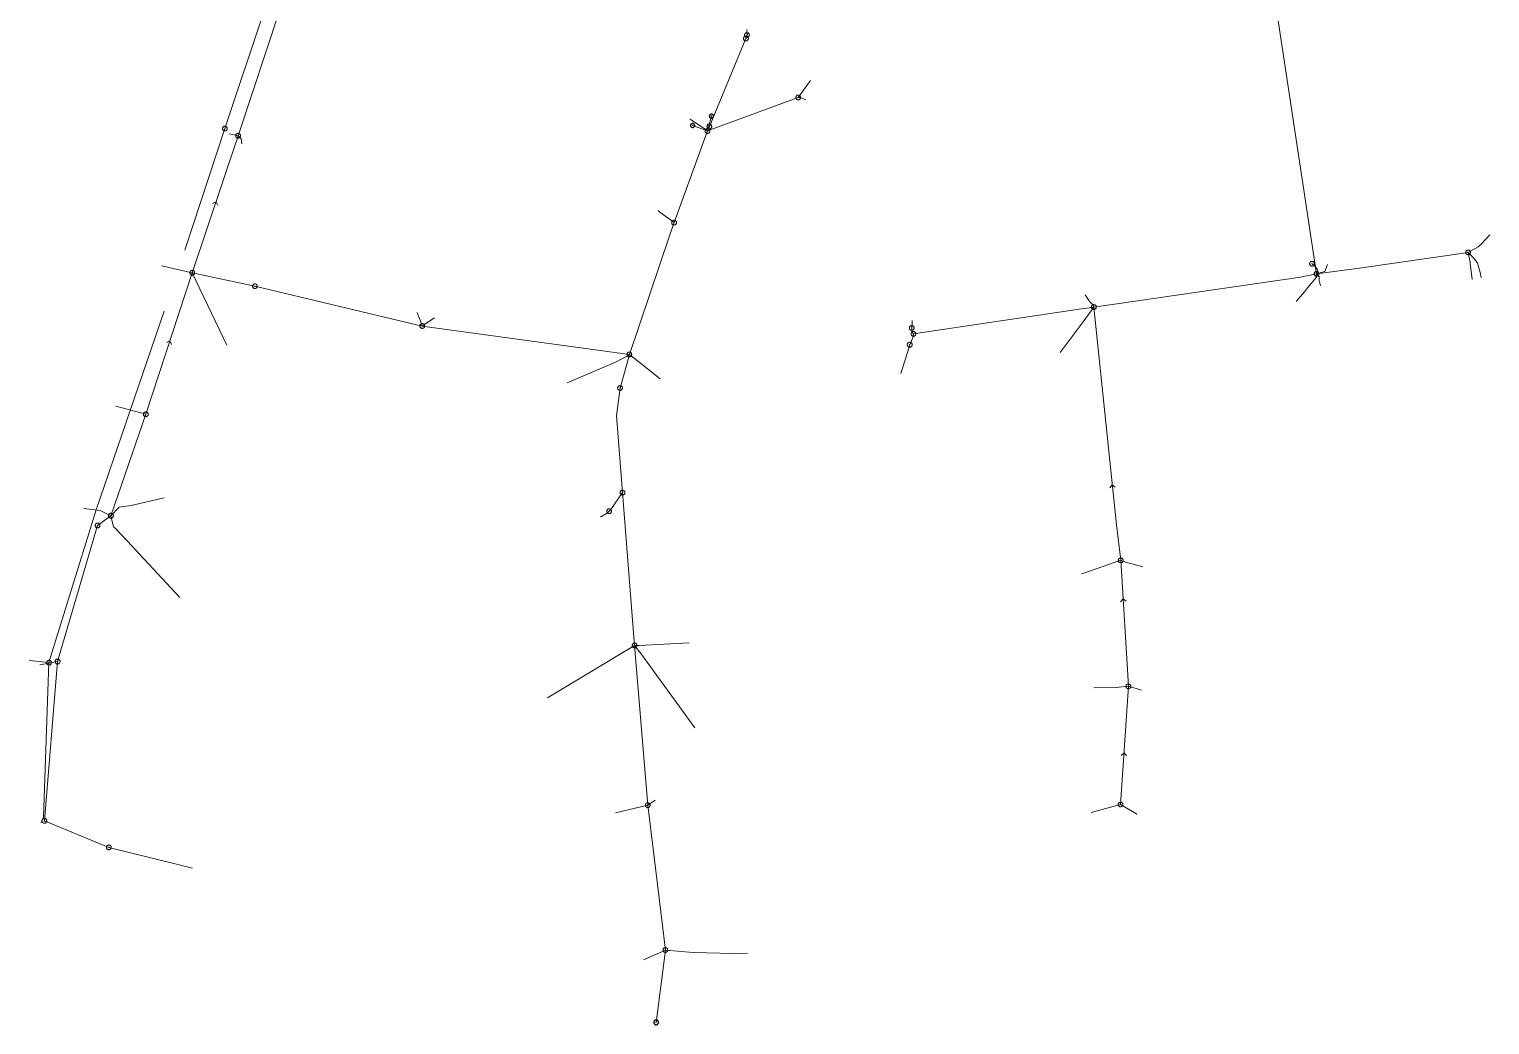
# Model space of a CAD drawing. Header units: metres. Extents: x 25504150 to 25508618, y 6694193 to 6702753.
# Drawn here: x 25507978.9 to 25508261.6, y 6698210.3 to 6698402.9 of the extents above; entities that cross this region are included whole.
import ezdxf

# ---------------------------------------------------------------- set-up
doc = ezdxf.new("R2010")
doc.units = ezdxf.units.M
for name, pattern in [('Sewer_node', [0]), ('Viemariputket', [0]), ('Viemarivarusteet', [0])]:
    doc.linetypes.add(name, pattern=pattern)
for name, color, linetype, lineweight in [('Sewer_node', 7, 'Sewer_node', 0), ('Viemariputket', 7, 'Viemariputket', 0), ('Viemarivarusteet', 7, 'Viemarivarusteet', 0)]:
    doc.layers.add(name, color=color, linetype=linetype, lineweight=lineweight)

msp = doc.modelspace()

# ---------------------------------------------------------------- linework, layer by layer
at = {"layer": 'Sewer_node', "color": 46, "linetype": 'Continuous', "true_color": 0x7f5f00, "flags": 128}
for points, elevation in [([(25508118.06, 6698401.15), (25508118.05, 6698401.22), (25508118.04, 6698401.3), (25508118.01, 6698401.36), (25508117.97, 6698401.43), (25508117.92, 6698401.48), (25508117.87, 6698401.53), (25508117.8, 6698401.57), (25508117.74, 6698401.6), (25508117.66, 6698401.61), (25508117.59, 6698401.62), (25508117.52, 6698401.61), (25508117.44, 6698401.6), (25508117.38, 6698401.57), (25508117.31, 6698401.53), (25508117.26, 6698401.48), (25508117.21, 6698401.43), (25508117.17, 6698401.36), (25508117.14, 6698401.3), (25508117.13, 6698401.22), (25508117.12, 6698401.15), (25508117.13, 6698401.08), (25508117.14, 6698401), (25508117.17, 6698400.94), (25508117.21, 6698400.87), (25508117.26, 6698400.82), (25508117.31, 6698400.77), (25508117.38, 6698400.73), (25508117.44, 6698400.7), (25508117.52, 6698400.69), (25508117.59, 6698400.68), (25508117.66, 6698400.69), (25508117.74, 6698400.7), (25508117.8, 6698400.73), (25508117.87, 6698400.77), (25508117.92, 6698400.82), (25508117.97, 6698400.87), (25508118.01, 6698400.94), (25508118.04, 6698401), (25508118.05, 6698401.08)], 47.95), ([(25508118.25, 6698401.81), (25508118.24, 6698401.88), (25508118.23, 6698401.95), (25508118.2, 6698402.02), (25508118.16, 6698402.08), (25508118.12, 6698402.14), (25508118.06, 6698402.18), (25508118, 6698402.22), (25508117.93, 6698402.25), (25508117.86, 6698402.26), (25508117.79, 6698402.27), (25508117.72, 6698402.26), (25508117.65, 6698402.25), (25508117.58, 6698402.22), (25508117.52, 6698402.18), (25508117.46, 6698402.14), (25508117.42, 6698402.08), (25508117.38, 6698402.02), (25508117.35, 6698401.95), (25508117.34, 6698401.88), (25508117.33, 6698401.81), (25508117.34, 6698401.74), (25508117.35, 6698401.67), (25508117.38, 6698401.6), (25508117.42, 6698401.54), (25508117.46, 6698401.48), (25508117.52, 6698401.44), (25508117.58, 6698401.4), (25508117.65, 6698401.37), (25508117.72, 6698401.36), (25508117.79, 6698401.35), (25508117.86, 6698401.36), (25508117.93, 6698401.37), (25508118, 6698401.4), (25508118.06, 6698401.44), (25508118.12, 6698401.48), (25508118.16, 6698401.54), (25508118.2, 6698401.6), (25508118.23, 6698401.67), (25508118.24, 6698401.74)], 45.99), ([(25508128.16, 6698389.74), (25508128.15, 6698389.81), (25508128.14, 6698389.88), (25508128.11, 6698389.95), (25508128.07, 6698390.01), (25508128.03, 6698390.07), (25508127.97, 6698390.11), (25508127.91, 6698390.15), (25508127.84, 6698390.18), (25508127.77, 6698390.19), (25508127.7, 6698390.2), (25508127.63, 6698390.19), (25508127.56, 6698390.18), (25508127.49, 6698390.15), (25508127.43, 6698390.11), (25508127.37, 6698390.07), (25508127.33, 6698390.01), (25508127.29, 6698389.95), (25508127.26, 6698389.88), (25508127.25, 6698389.81), (25508127.24, 6698389.74), (25508127.25, 6698389.67), (25508127.26, 6698389.6), (25508127.29, 6698389.53), (25508127.33, 6698389.47), (25508127.37, 6698389.41), (25508127.43, 6698389.37), (25508127.49, 6698389.33), (25508127.56, 6698389.3), (25508127.63, 6698389.29), (25508127.7, 6698389.28), (25508127.77, 6698389.29), (25508127.84, 6698389.3), (25508127.91, 6698389.33), (25508127.97, 6698389.37), (25508128.03, 6698389.41), (25508128.07, 6698389.47), (25508128.11, 6698389.53), (25508128.14, 6698389.6), (25508128.15, 6698389.67)], 47.37), ([(25508110.97, 6698384.13), (25508110.96, 6698384.2), (25508110.95, 6698384.27), (25508110.92, 6698384.34), (25508110.88, 6698384.4), (25508110.84, 6698384.46), (25508110.78, 6698384.5), (25508110.72, 6698384.54), (25508110.65, 6698384.57), (25508110.58, 6698384.58), (25508110.51, 6698384.59), (25508110.44, 6698384.58), (25508110.37, 6698384.57), (25508110.3, 6698384.54), (25508110.24, 6698384.5), (25508110.18, 6698384.46), (25508110.14, 6698384.4), (25508110.1, 6698384.34), (25508110.07, 6698384.27), (25508110.06, 6698384.2), (25508110.05, 6698384.13), (25508110.06, 6698384.06), (25508110.07, 6698383.99), (25508110.1, 6698383.92), (25508110.14, 6698383.86), (25508110.18, 6698383.8), (25508110.24, 6698383.76), (25508110.3, 6698383.72), (25508110.37, 6698383.69), (25508110.44, 6698383.68), (25508110.51, 6698383.67), (25508110.58, 6698383.68), (25508110.65, 6698383.69), (25508110.72, 6698383.72), (25508110.78, 6698383.76), (25508110.84, 6698383.8), (25508110.88, 6698383.86), (25508110.92, 6698383.92), (25508110.95, 6698383.99), (25508110.96, 6698384.06)], 44.63), ([(25508110.61, 6698383.25), (25508110.6, 6698383.32), (25508110.59, 6698383.4), (25508110.56, 6698383.46), (25508110.52, 6698383.53), (25508110.47, 6698383.58), (25508110.42, 6698383.63), (25508110.35, 6698383.67), (25508110.29, 6698383.7), (25508110.21, 6698383.71), (25508110.14, 6698383.72), (25508110.07, 6698383.71), (25508109.99, 6698383.7), (25508109.93, 6698383.67), (25508109.86, 6698383.63), (25508109.81, 6698383.58), (25508109.76, 6698383.53), (25508109.72, 6698383.46), (25508109.69, 6698383.4), (25508109.68, 6698383.32), (25508109.67, 6698383.25), (25508109.68, 6698383.18), (25508109.69, 6698383.1), (25508109.72, 6698383.04), (25508109.76, 6698382.97), (25508109.81, 6698382.92), (25508109.86, 6698382.87), (25508109.93, 6698382.83), (25508109.99, 6698382.8), (25508110.07, 6698382.79), (25508110.14, 6698382.78), (25508110.21, 6698382.79), (25508110.29, 6698382.8), (25508110.35, 6698382.83), (25508110.42, 6698382.87), (25508110.47, 6698382.92), (25508110.52, 6698382.97), (25508110.56, 6698383.04), (25508110.59, 6698383.1), (25508110.6, 6698383.18)], 47.03), ([(25508104.14, 6698365.51), (25508104.13, 6698365.58), (25508104.12, 6698365.65), (25508104.09, 6698365.72), (25508104.05, 6698365.78), (25508104.01, 6698365.84), (25508103.95, 6698365.88), (25508103.89, 6698365.92), (25508103.82, 6698365.95), (25508103.75, 6698365.96), (25508103.68, 6698365.97), (25508103.61, 6698365.96), (25508103.54, 6698365.95), (25508103.47, 6698365.92), (25508103.41, 6698365.88), (25508103.35, 6698365.84), (25508103.31, 6698365.78), (25508103.27, 6698365.72), (25508103.24, 6698365.65), (25508103.23, 6698365.58), (25508103.22, 6698365.51), (25508103.23, 6698365.44), (25508103.24, 6698365.37), (25508103.27, 6698365.3), (25508103.31, 6698365.24), (25508103.35, 6698365.18), (25508103.41, 6698365.14), (25508103.47, 6698365.1), (25508103.54, 6698365.07), (25508103.61, 6698365.06), (25508103.68, 6698365.05), (25508103.75, 6698365.06), (25508103.82, 6698365.07), (25508103.89, 6698365.1), (25508103.95, 6698365.14), (25508104.01, 6698365.18), (25508104.05, 6698365.24), (25508104.09, 6698365.3), (25508104.12, 6698365.37), (25508104.13, 6698365.44)], 46.45), ([(25508257.83, 6698359.76), (25508257.82, 6698359.83), (25508257.81, 6698359.9), (25508257.78, 6698359.97), (25508257.74, 6698360.03), (25508257.7, 6698360.09), (25508257.64, 6698360.13), (25508257.58, 6698360.17), (25508257.51, 6698360.2), (25508257.44, 6698360.21), (25508257.37, 6698360.22), (25508257.3, 6698360.21), (25508257.23, 6698360.2), (25508257.16, 6698360.17), (25508257.1, 6698360.13), (25508257.04, 6698360.09), (25508257, 6698360.03), (25508256.96, 6698359.97), (25508256.93, 6698359.9), (25508256.92, 6698359.83), (25508256.91, 6698359.76), (25508256.92, 6698359.69), (25508256.93, 6698359.62), (25508256.96, 6698359.55), (25508257, 6698359.49), (25508257.04, 6698359.43), (25508257.1, 6698359.39), (25508257.16, 6698359.35), (25508257.23, 6698359.32), (25508257.3, 6698359.31), (25508257.37, 6698359.3), (25508257.44, 6698359.31), (25508257.51, 6698359.32), (25508257.58, 6698359.35), (25508257.64, 6698359.39), (25508257.7, 6698359.43), (25508257.74, 6698359.49), (25508257.78, 6698359.55), (25508257.81, 6698359.62), (25508257.82, 6698359.69)], 43.37), ([(25508010.89, 6698355.82), (25508010.88, 6698355.89), (25508010.87, 6698355.96), (25508010.84, 6698356.03), (25508010.8, 6698356.09), (25508010.76, 6698356.15), (25508010.7, 6698356.19), (25508010.64, 6698356.23), (25508010.57, 6698356.26), (25508010.5, 6698356.27), (25508010.43, 6698356.28), (25508010.36, 6698356.27), (25508010.29, 6698356.26), (25508010.22, 6698356.23), (25508010.16, 6698356.19), (25508010.1, 6698356.15), (25508010.06, 6698356.09), (25508010.02, 6698356.03), (25508009.99, 6698355.96), (25508009.98, 6698355.89), (25508009.97, 6698355.82), (25508009.98, 6698355.75), (25508009.99, 6698355.68), (25508010.02, 6698355.61), (25508010.06, 6698355.55), (25508010.1, 6698355.49), (25508010.16, 6698355.45), (25508010.22, 6698355.41), (25508010.29, 6698355.38), (25508010.36, 6698355.37), (25508010.43, 6698355.36), (25508010.5, 6698355.37), (25508010.57, 6698355.38), (25508010.64, 6698355.41), (25508010.7, 6698355.45), (25508010.76, 6698355.49), (25508010.8, 6698355.55), (25508010.84, 6698355.61), (25508010.87, 6698355.68), (25508010.88, 6698355.75)], 45.16), ([(25508227.61, 6698357.56), (25508227.6, 6698357.63), (25508227.59, 6698357.7), (25508227.56, 6698357.77), (25508227.52, 6698357.83), (25508227.48, 6698357.89), (25508227.42, 6698357.93), (25508227.36, 6698357.97), (25508227.29, 6698358), (25508227.22, 6698358.01), (25508227.15, 6698358.02), (25508227.08, 6698358.01), (25508227.01, 6698358), (25508226.94, 6698357.97), (25508226.88, 6698357.93), (25508226.82, 6698357.89), (25508226.78, 6698357.83), (25508226.74, 6698357.77), (25508226.71, 6698357.7), (25508226.7, 6698357.63), (25508226.69, 6698357.56), (25508226.7, 6698357.49), (25508226.71, 6698357.42), (25508226.74, 6698357.35), (25508226.78, 6698357.29), (25508226.82, 6698357.23), (25508226.88, 6698357.19), (25508226.94, 6698357.15), (25508227.01, 6698357.12), (25508227.08, 6698357.11), (25508227.15, 6698357.1), (25508227.22, 6698357.11), (25508227.29, 6698357.12), (25508227.36, 6698357.15), (25508227.42, 6698357.19), (25508227.48, 6698357.23), (25508227.52, 6698357.29), (25508227.56, 6698357.35), (25508227.59, 6698357.42), (25508227.6, 6698357.49)], 41.78), ([(25508228.49, 6698355.6), (25508228.48, 6698355.67), (25508228.47, 6698355.74), (25508228.44, 6698355.81), (25508228.4, 6698355.87), (25508228.36, 6698355.93), (25508228.3, 6698355.97), (25508228.24, 6698356.01), (25508228.17, 6698356.04), (25508228.1, 6698356.05), (25508228.03, 6698356.06), (25508227.96, 6698356.05), (25508227.89, 6698356.04), (25508227.82, 6698356.01), (25508227.76, 6698355.97), (25508227.7, 6698355.93), (25508227.66, 6698355.87), (25508227.62, 6698355.81), (25508227.59, 6698355.74), (25508227.58, 6698355.67), (25508227.57, 6698355.6), (25508227.58, 6698355.53), (25508227.59, 6698355.46), (25508227.62, 6698355.39), (25508227.66, 6698355.33), (25508227.7, 6698355.27), (25508227.76, 6698355.23), (25508227.82, 6698355.19), (25508227.89, 6698355.16), (25508227.96, 6698355.15), (25508228.03, 6698355.14), (25508228.1, 6698355.15), (25508228.17, 6698355.16), (25508228.24, 6698355.19), (25508228.3, 6698355.23), (25508228.36, 6698355.27), (25508228.4, 6698355.33), (25508228.44, 6698355.39), (25508228.47, 6698355.46), (25508228.48, 6698355.53)], 43.69), ([(25508023.01, 6698353.22), (25508023, 6698353.29), (25508022.99, 6698353.36), (25508022.96, 6698353.43), (25508022.92, 6698353.49), (25508022.88, 6698353.55), (25508022.82, 6698353.59), (25508022.76, 6698353.63), (25508022.69, 6698353.66), (25508022.62, 6698353.67), (25508022.55, 6698353.68), (25508022.48, 6698353.67), (25508022.41, 6698353.66), (25508022.34, 6698353.63), (25508022.28, 6698353.59), (25508022.22, 6698353.55), (25508022.18, 6698353.49), (25508022.14, 6698353.43), (25508022.11, 6698353.36), (25508022.1, 6698353.29), (25508022.09, 6698353.22), (25508022.1, 6698353.15), (25508022.11, 6698353.08), (25508022.14, 6698353.01), (25508022.18, 6698352.95), (25508022.22, 6698352.89), (25508022.28, 6698352.85), (25508022.34, 6698352.81), (25508022.41, 6698352.78), (25508022.48, 6698352.77), (25508022.55, 6698352.76), (25508022.62, 6698352.77), (25508022.69, 6698352.78), (25508022.76, 6698352.81), (25508022.82, 6698352.85), (25508022.88, 6698352.89), (25508022.92, 6698352.95), (25508022.96, 6698353.01), (25508022.99, 6698353.08), (25508023, 6698353.15)], 43.21), ([(25508185.4, 6698349.19), (25508185.39, 6698349.26), (25508185.38, 6698349.33), (25508185.35, 6698349.4), (25508185.31, 6698349.46), (25508185.27, 6698349.52), (25508185.21, 6698349.56), (25508185.15, 6698349.6), (25508185.08, 6698349.63), (25508185.01, 6698349.64), (25508184.94, 6698349.65), (25508184.87, 6698349.64), (25508184.8, 6698349.63), (25508184.73, 6698349.6), (25508184.67, 6698349.56), (25508184.61, 6698349.52), (25508184.57, 6698349.46), (25508184.53, 6698349.4), (25508184.5, 6698349.33), (25508184.49, 6698349.26), (25508184.48, 6698349.19), (25508184.49, 6698349.12), (25508184.5, 6698349.05), (25508184.53, 6698348.98), (25508184.57, 6698348.92), (25508184.61, 6698348.86), (25508184.67, 6698348.82), (25508184.73, 6698348.78), (25508184.8, 6698348.75), (25508184.87, 6698348.74), (25508184.94, 6698348.73), (25508185.01, 6698348.74), (25508185.08, 6698348.75), (25508185.15, 6698348.78), (25508185.21, 6698348.82), (25508185.27, 6698348.86), (25508185.31, 6698348.92), (25508185.35, 6698348.98), (25508185.38, 6698349.05), (25508185.39, 6698349.12)], 43.96), ([(25508055.4, 6698345.51), (25508055.39, 6698345.58), (25508055.38, 6698345.65), (25508055.35, 6698345.72), (25508055.31, 6698345.78), (25508055.27, 6698345.84), (25508055.21, 6698345.88), (25508055.15, 6698345.92), (25508055.08, 6698345.95), (25508055.01, 6698345.96), (25508054.94, 6698345.97), (25508054.87, 6698345.96), (25508054.8, 6698345.95), (25508054.73, 6698345.92), (25508054.67, 6698345.88), (25508054.61, 6698345.84), (25508054.57, 6698345.78), (25508054.53, 6698345.72), (25508054.5, 6698345.65), (25508054.49, 6698345.58), (25508054.48, 6698345.51), (25508054.49, 6698345.44), (25508054.5, 6698345.37), (25508054.53, 6698345.3), (25508054.57, 6698345.24), (25508054.61, 6698345.18), (25508054.67, 6698345.14), (25508054.73, 6698345.1), (25508054.8, 6698345.07), (25508054.87, 6698345.06), (25508054.94, 6698345.05), (25508055.01, 6698345.06), (25508055.08, 6698345.07), (25508055.15, 6698345.1), (25508055.21, 6698345.14), (25508055.27, 6698345.18), (25508055.31, 6698345.24), (25508055.35, 6698345.3), (25508055.38, 6698345.37), (25508055.39, 6698345.44)], 45.58), ([(25508150.14, 6698345.13), (25508150.13, 6698345.2), (25508150.12, 6698345.27), (25508150.09, 6698345.34), (25508150.05, 6698345.4), (25508150.01, 6698345.46), (25508149.95, 6698345.5), (25508149.89, 6698345.54), (25508149.82, 6698345.57), (25508149.75, 6698345.58), (25508149.68, 6698345.59), (25508149.61, 6698345.58), (25508149.54, 6698345.57), (25508149.47, 6698345.54), (25508149.41, 6698345.5), (25508149.35, 6698345.46), (25508149.31, 6698345.4), (25508149.27, 6698345.34), (25508149.24, 6698345.27), (25508149.23, 6698345.2), (25508149.22, 6698345.13), (25508149.23, 6698345.06), (25508149.24, 6698344.99), (25508149.27, 6698344.92), (25508149.31, 6698344.86), (25508149.35, 6698344.8), (25508149.41, 6698344.76), (25508149.47, 6698344.72), (25508149.54, 6698344.69), (25508149.61, 6698344.68), (25508149.68, 6698344.67), (25508149.75, 6698344.68), (25508149.82, 6698344.69), (25508149.89, 6698344.72), (25508149.95, 6698344.76), (25508150.01, 6698344.8), (25508150.05, 6698344.86), (25508150.09, 6698344.92), (25508150.12, 6698344.99), (25508150.13, 6698345.06)], 43.08), ([(25508150.47, 6698343.98), (25508150.46, 6698344.05), (25508150.45, 6698344.12), (25508150.42, 6698344.19), (25508150.38, 6698344.25), (25508150.34, 6698344.31), (25508150.28, 6698344.35), (25508150.22, 6698344.39), (25508150.15, 6698344.42), (25508150.08, 6698344.43), (25508150.01, 6698344.44), (25508149.94, 6698344.43), (25508149.87, 6698344.42), (25508149.8, 6698344.39), (25508149.74, 6698344.35), (25508149.68, 6698344.31), (25508149.64, 6698344.25), (25508149.6, 6698344.19), (25508149.57, 6698344.12), (25508149.56, 6698344.05), (25508149.55, 6698343.98), (25508149.56, 6698343.91), (25508149.57, 6698343.84), (25508149.6, 6698343.77), (25508149.64, 6698343.71), (25508149.68, 6698343.65), (25508149.74, 6698343.61), (25508149.8, 6698343.57), (25508149.87, 6698343.54), (25508149.94, 6698343.53), (25508150.01, 6698343.52), (25508150.08, 6698343.53), (25508150.15, 6698343.54), (25508150.22, 6698343.57), (25508150.28, 6698343.61), (25508150.34, 6698343.65), (25508150.38, 6698343.71), (25508150.42, 6698343.77), (25508150.45, 6698343.84), (25508150.46, 6698343.91)], 45.28), ([(25508149.76, 6698341.9), (25508149.75, 6698341.97), (25508149.74, 6698342.05), (25508149.71, 6698342.11), (25508149.67, 6698342.18), (25508149.62, 6698342.23), (25508149.57, 6698342.28), (25508149.5, 6698342.32), (25508149.44, 6698342.35), (25508149.36, 6698342.36), (25508149.29, 6698342.37), (25508149.22, 6698342.36), (25508149.14, 6698342.35), (25508149.08, 6698342.32), (25508149.01, 6698342.28), (25508148.96, 6698342.23), (25508148.91, 6698342.18), (25508148.87, 6698342.11), (25508148.84, 6698342.05), (25508148.83, 6698341.97), (25508148.82, 6698341.9), (25508148.83, 6698341.83), (25508148.84, 6698341.75), (25508148.87, 6698341.69), (25508148.91, 6698341.62), (25508148.96, 6698341.57), (25508149.01, 6698341.52), (25508149.08, 6698341.48), (25508149.14, 6698341.45), (25508149.22, 6698341.44), (25508149.29, 6698341.43), (25508149.36, 6698341.44), (25508149.44, 6698341.45), (25508149.5, 6698341.48), (25508149.57, 6698341.52), (25508149.62, 6698341.57), (25508149.67, 6698341.62), (25508149.71, 6698341.69), (25508149.74, 6698341.75), (25508149.75, 6698341.83)], 43.82), ([(25508095.48, 6698340.01), (25508095.47, 6698340.08), (25508095.46, 6698340.15), (25508095.43, 6698340.22), (25508095.39, 6698340.28), (25508095.35, 6698340.34), (25508095.29, 6698340.38), (25508095.23, 6698340.42), (25508095.16, 6698340.45), (25508095.09, 6698340.46), (25508095.02, 6698340.47), (25508094.95, 6698340.46), (25508094.88, 6698340.45), (25508094.81, 6698340.42), (25508094.75, 6698340.38), (25508094.69, 6698340.34), (25508094.65, 6698340.28), (25508094.61, 6698340.22), (25508094.58, 6698340.15), (25508094.57, 6698340.08), (25508094.56, 6698340.01), (25508094.57, 6698339.94), (25508094.58, 6698339.87), (25508094.61, 6698339.8), (25508094.65, 6698339.74), (25508094.69, 6698339.68), (25508094.75, 6698339.64), (25508094.81, 6698339.6), (25508094.88, 6698339.57), (25508094.95, 6698339.56), (25508095.02, 6698339.55), (25508095.09, 6698339.56), (25508095.16, 6698339.57), (25508095.23, 6698339.6), (25508095.29, 6698339.64), (25508095.35, 6698339.68), (25508095.39, 6698339.74), (25508095.43, 6698339.8), (25508095.46, 6698339.87), (25508095.47, 6698339.94)], 46.78), ([(25508093.68, 6698333.51), (25508093.67, 6698333.58), (25508093.66, 6698333.65), (25508093.63, 6698333.72), (25508093.59, 6698333.78), (25508093.55, 6698333.84), (25508093.49, 6698333.88), (25508093.43, 6698333.92), (25508093.36, 6698333.95), (25508093.29, 6698333.96), (25508093.22, 6698333.97), (25508093.15, 6698333.96), (25508093.08, 6698333.95), (25508093.01, 6698333.92), (25508092.95, 6698333.88), (25508092.89, 6698333.84), (25508092.85, 6698333.78), (25508092.81, 6698333.72), (25508092.78, 6698333.65), (25508092.77, 6698333.58), (25508092.76, 6698333.51), (25508092.77, 6698333.44), (25508092.78, 6698333.37), (25508092.81, 6698333.3), (25508092.85, 6698333.24), (25508092.89, 6698333.18), (25508092.95, 6698333.14), (25508093.01, 6698333.1), (25508093.08, 6698333.07), (25508093.15, 6698333.06), (25508093.22, 6698333.05), (25508093.29, 6698333.06), (25508093.36, 6698333.07), (25508093.43, 6698333.1), (25508093.49, 6698333.14), (25508093.55, 6698333.18), (25508093.59, 6698333.24), (25508093.63, 6698333.3), (25508093.66, 6698333.37), (25508093.67, 6698333.44)], 46.52), ([(25508001.88, 6698328.43), (25508001.87, 6698328.5), (25508001.86, 6698328.57), (25508001.83, 6698328.64), (25508001.79, 6698328.7), (25508001.75, 6698328.76), (25508001.69, 6698328.8), (25508001.63, 6698328.84), (25508001.56, 6698328.87), (25508001.49, 6698328.88), (25508001.42, 6698328.89), (25508001.35, 6698328.88), (25508001.28, 6698328.87), (25508001.21, 6698328.84), (25508001.15, 6698328.8), (25508001.09, 6698328.76), (25508001.05, 6698328.7), (25508001.01, 6698328.64), (25508000.98, 6698328.57), (25508000.97, 6698328.5), (25508000.96, 6698328.43), (25508000.97, 6698328.36), (25508000.98, 6698328.29), (25508001.01, 6698328.22), (25508001.05, 6698328.16), (25508001.09, 6698328.1), (25508001.15, 6698328.06), (25508001.21, 6698328.02), (25508001.28, 6698327.99), (25508001.35, 6698327.98), (25508001.42, 6698327.97), (25508001.49, 6698327.98), (25508001.56, 6698327.99), (25508001.63, 6698328.02), (25508001.69, 6698328.06), (25508001.75, 6698328.1), (25508001.79, 6698328.16), (25508001.83, 6698328.22), (25508001.86, 6698328.29), (25508001.87, 6698328.36)], 46.27), ([(25508094.17, 6698313.27), (25508094.16, 6698313.34), (25508094.15, 6698313.41), (25508094.12, 6698313.48), (25508094.08, 6698313.54), (25508094.04, 6698313.6), (25508093.98, 6698313.64), (25508093.92, 6698313.68), (25508093.85, 6698313.71), (25508093.78, 6698313.72), (25508093.71, 6698313.73), (25508093.64, 6698313.72), (25508093.57, 6698313.71), (25508093.5, 6698313.68), (25508093.44, 6698313.64), (25508093.38, 6698313.6), (25508093.34, 6698313.54), (25508093.3, 6698313.48), (25508093.27, 6698313.41), (25508093.26, 6698313.34), (25508093.25, 6698313.27), (25508093.26, 6698313.2), (25508093.27, 6698313.13), (25508093.3, 6698313.06), (25508093.34, 6698313), (25508093.38, 6698312.94), (25508093.44, 6698312.9), (25508093.5, 6698312.86), (25508093.57, 6698312.83), (25508093.64, 6698312.82), (25508093.71, 6698312.81), (25508093.78, 6698312.82), (25508093.85, 6698312.83), (25508093.92, 6698312.86), (25508093.98, 6698312.9), (25508094.04, 6698312.94), (25508094.08, 6698313), (25508094.12, 6698313.06), (25508094.15, 6698313.13), (25508094.16, 6698313.2)], 48.21), ([(25508091.57, 6698309.67), (25508091.56, 6698309.74), (25508091.55, 6698309.81), (25508091.52, 6698309.88), (25508091.48, 6698309.94), (25508091.44, 6698310), (25508091.38, 6698310.04), (25508091.32, 6698310.08), (25508091.25, 6698310.11), (25508091.18, 6698310.12), (25508091.11, 6698310.13), (25508091.04, 6698310.12), (25508090.97, 6698310.11), (25508090.9, 6698310.08), (25508090.84, 6698310.04), (25508090.78, 6698310), (25508090.74, 6698309.94), (25508090.7, 6698309.88), (25508090.67, 6698309.81), (25508090.66, 6698309.74), (25508090.65, 6698309.67), (25508090.66, 6698309.6), (25508090.67, 6698309.53), (25508090.7, 6698309.46), (25508090.74, 6698309.4), (25508090.78, 6698309.34), (25508090.84, 6698309.3), (25508090.9, 6698309.26), (25508090.97, 6698309.23), (25508091.04, 6698309.22), (25508091.11, 6698309.21), (25508091.18, 6698309.22), (25508091.25, 6698309.23), (25508091.32, 6698309.26), (25508091.38, 6698309.3), (25508091.44, 6698309.34), (25508091.48, 6698309.4), (25508091.52, 6698309.46), (25508091.55, 6698309.53), (25508091.56, 6698309.6)], 46.79), ([(25508190.59, 6698300.18), (25508190.58, 6698300.25), (25508190.57, 6698300.32), (25508190.54, 6698300.39), (25508190.5, 6698300.45), (25508190.46, 6698300.51), (25508190.4, 6698300.55), (25508190.34, 6698300.59), (25508190.27, 6698300.62), (25508190.2, 6698300.63), (25508190.13, 6698300.64), (25508190.06, 6698300.63), (25508189.99, 6698300.62), (25508189.92, 6698300.59), (25508189.86, 6698300.55), (25508189.8, 6698300.51), (25508189.76, 6698300.45), (25508189.72, 6698300.39), (25508189.69, 6698300.32), (25508189.68, 6698300.25), (25508189.67, 6698300.18), (25508189.68, 6698300.11), (25508189.69, 6698300.04), (25508189.72, 6698299.97), (25508189.76, 6698299.91), (25508189.8, 6698299.85), (25508189.86, 6698299.81), (25508189.92, 6698299.77), (25508189.99, 6698299.74), (25508190.06, 6698299.73), (25508190.13, 6698299.72), (25508190.2, 6698299.73), (25508190.27, 6698299.74), (25508190.34, 6698299.77), (25508190.4, 6698299.81), (25508190.46, 6698299.85), (25508190.5, 6698299.91), (25508190.54, 6698299.97), (25508190.57, 6698300.04), (25508190.58, 6698300.11)], 46.58), ([(25508096.51, 6698283.69), (25508096.5, 6698283.76), (25508096.49, 6698283.83), (25508096.46, 6698283.9), (25508096.42, 6698283.96), (25508096.38, 6698284.02), (25508096.32, 6698284.06), (25508096.26, 6698284.1), (25508096.19, 6698284.13), (25508096.12, 6698284.14), (25508096.05, 6698284.15), (25508095.98, 6698284.14), (25508095.91, 6698284.13), (25508095.84, 6698284.1), (25508095.78, 6698284.06), (25508095.72, 6698284.02), (25508095.68, 6698283.96), (25508095.64, 6698283.9), (25508095.61, 6698283.83), (25508095.6, 6698283.76), (25508095.59, 6698283.69), (25508095.6, 6698283.62), (25508095.61, 6698283.55), (25508095.64, 6698283.48), (25508095.68, 6698283.42), (25508095.72, 6698283.36), (25508095.78, 6698283.32), (25508095.84, 6698283.28), (25508095.91, 6698283.25), (25508095.98, 6698283.24), (25508096.05, 6698283.23), (25508096.12, 6698283.24), (25508096.19, 6698283.25), (25508096.26, 6698283.28), (25508096.32, 6698283.32), (25508096.38, 6698283.36), (25508096.42, 6698283.42), (25508096.46, 6698283.48), (25508096.49, 6698283.55), (25508096.5, 6698283.62)], 50.09), ([(25507983.15, 6698280.37), (25507983.14, 6698280.44), (25507983.13, 6698280.51), (25507983.1, 6698280.58), (25507983.06, 6698280.64), (25507983.02, 6698280.7), (25507982.96, 6698280.74), (25507982.9, 6698280.78), (25507982.83, 6698280.81), (25507982.76, 6698280.82), (25507982.69, 6698280.83), (25507982.62, 6698280.82), (25507982.55, 6698280.81), (25507982.48, 6698280.78), (25507982.42, 6698280.74), (25507982.36, 6698280.7), (25507982.32, 6698280.64), (25507982.28, 6698280.58), (25507982.25, 6698280.51), (25507982.24, 6698280.44), (25507982.23, 6698280.37), (25507982.24, 6698280.3), (25507982.25, 6698280.23), (25507982.28, 6698280.16), (25507982.32, 6698280.1), (25507982.36, 6698280.04), (25507982.42, 6698280), (25507982.48, 6698279.96), (25507982.55, 6698279.93), (25507982.62, 6698279.92), (25507982.69, 6698279.91), (25507982.76, 6698279.92), (25507982.83, 6698279.93), (25507982.9, 6698279.96), (25507982.96, 6698280), (25507983.02, 6698280.04), (25507983.06, 6698280.1), (25507983.1, 6698280.16), (25507983.13, 6698280.23), (25507983.14, 6698280.3)], 48.71), ([(25507984.83, 6698280.58), (25507984.82, 6698280.65), (25507984.81, 6698280.73), (25507984.78, 6698280.79), (25507984.74, 6698280.86), (25507984.69, 6698280.91), (25507984.64, 6698280.96), (25507984.57, 6698281), (25507984.51, 6698281.03), (25507984.43, 6698281.04), (25507984.36, 6698281.05), (25507984.29, 6698281.04), (25507984.21, 6698281.03), (25507984.15, 6698281), (25507984.08, 6698280.96), (25507984.03, 6698280.91), (25507983.98, 6698280.86), (25507983.94, 6698280.79), (25507983.91, 6698280.73), (25507983.9, 6698280.65), (25507983.89, 6698280.58), (25507983.9, 6698280.51), (25507983.91, 6698280.43), (25507983.94, 6698280.37), (25507983.98, 6698280.3), (25507984.03, 6698280.25), (25507984.08, 6698280.2), (25507984.15, 6698280.16), (25507984.21, 6698280.13), (25507984.29, 6698280.12), (25507984.36, 6698280.11), (25507984.43, 6698280.12), (25507984.51, 6698280.13), (25507984.57, 6698280.16), (25507984.64, 6698280.2), (25507984.69, 6698280.25), (25507984.74, 6698280.3), (25507984.78, 6698280.37), (25507984.81, 6698280.43), (25507984.82, 6698280.51)], 48.74), ([(25508192.08, 6698275.79), (25508192.07, 6698275.86), (25508192.06, 6698275.93), (25508192.03, 6698276), (25508191.99, 6698276.06), (25508191.95, 6698276.12), (25508191.89, 6698276.16), (25508191.83, 6698276.2), (25508191.76, 6698276.23), (25508191.69, 6698276.24), (25508191.62, 6698276.25), (25508191.55, 6698276.24), (25508191.48, 6698276.23), (25508191.41, 6698276.2), (25508191.35, 6698276.16), (25508191.29, 6698276.12), (25508191.25, 6698276.06), (25508191.21, 6698276), (25508191.18, 6698275.93), (25508191.17, 6698275.86), (25508191.16, 6698275.79), (25508191.17, 6698275.72), (25508191.18, 6698275.65), (25508191.21, 6698275.58), (25508191.25, 6698275.52), (25508191.29, 6698275.46), (25508191.35, 6698275.42), (25508191.41, 6698275.38), (25508191.48, 6698275.35), (25508191.55, 6698275.34), (25508191.62, 6698275.33), (25508191.69, 6698275.34), (25508191.76, 6698275.35), (25508191.83, 6698275.38), (25508191.89, 6698275.42), (25508191.95, 6698275.46), (25508191.99, 6698275.52), (25508192.03, 6698275.58), (25508192.06, 6698275.65), (25508192.07, 6698275.72)], 48.51), ([(25508099.04, 6698252.8), (25508099.03, 6698252.87), (25508099.02, 6698252.94), (25508098.99, 6698253.01), (25508098.95, 6698253.07), (25508098.91, 6698253.13), (25508098.85, 6698253.17), (25508098.79, 6698253.21), (25508098.72, 6698253.24), (25508098.65, 6698253.25), (25508098.58, 6698253.26), (25508098.51, 6698253.25), (25508098.44, 6698253.24), (25508098.37, 6698253.21), (25508098.31, 6698253.17), (25508098.25, 6698253.13), (25508098.21, 6698253.07), (25508098.17, 6698253.01), (25508098.14, 6698252.94), (25508098.13, 6698252.87), (25508098.12, 6698252.8), (25508098.13, 6698252.73), (25508098.14, 6698252.66), (25508098.17, 6698252.59), (25508098.21, 6698252.53), (25508098.25, 6698252.47), (25508098.31, 6698252.43), (25508098.37, 6698252.39), (25508098.44, 6698252.36), (25508098.51, 6698252.35), (25508098.58, 6698252.34), (25508098.65, 6698252.35), (25508098.72, 6698252.36), (25508098.79, 6698252.39), (25508098.85, 6698252.43), (25508098.91, 6698252.47), (25508098.95, 6698252.53), (25508098.99, 6698252.59), (25508099.02, 6698252.66), (25508099.03, 6698252.73)], 50.66), ([(25508190.57, 6698252.92), (25508190.56, 6698252.99), (25508190.55, 6698253.06), (25508190.52, 6698253.13), (25508190.48, 6698253.19), (25508190.44, 6698253.25), (25508190.38, 6698253.29), (25508190.32, 6698253.33), (25508190.25, 6698253.36), (25508190.18, 6698253.37), (25508190.11, 6698253.38), (25508190.04, 6698253.37), (25508189.97, 6698253.36), (25508189.9, 6698253.33), (25508189.84, 6698253.29), (25508189.78, 6698253.25), (25508189.74, 6698253.19), (25508189.7, 6698253.13), (25508189.67, 6698253.06), (25508189.66, 6698252.99), (25508189.65, 6698252.92), (25508189.66, 6698252.85), (25508189.67, 6698252.78), (25508189.7, 6698252.71), (25508189.74, 6698252.65), (25508189.78, 6698252.59), (25508189.84, 6698252.55), (25508189.9, 6698252.51), (25508189.97, 6698252.48), (25508190.04, 6698252.47), (25508190.11, 6698252.46), (25508190.18, 6698252.47), (25508190.25, 6698252.48), (25508190.32, 6698252.51), (25508190.38, 6698252.55), (25508190.44, 6698252.59), (25508190.48, 6698252.65), (25508190.52, 6698252.71), (25508190.55, 6698252.78), (25508190.56, 6698252.85)], 50.43), ([(25507994.74, 6698244.63), (25507994.73, 6698244.7), (25507994.72, 6698244.77), (25507994.69, 6698244.84), (25507994.65, 6698244.9), (25507994.61, 6698244.96), (25507994.55, 6698245), (25507994.49, 6698245.04), (25507994.42, 6698245.07), (25507994.35, 6698245.08), (25507994.28, 6698245.09), (25507994.21, 6698245.08), (25507994.14, 6698245.07), (25507994.07, 6698245.04), (25507994.01, 6698245), (25507993.95, 6698244.96), (25507993.91, 6698244.9), (25507993.87, 6698244.84), (25507993.84, 6698244.77), (25507993.83, 6698244.7), (25507993.82, 6698244.63), (25507993.83, 6698244.56), (25507993.84, 6698244.49), (25507993.87, 6698244.42), (25507993.91, 6698244.36), (25507993.95, 6698244.3), (25507994.01, 6698244.26), (25507994.07, 6698244.22), (25507994.14, 6698244.19), (25507994.21, 6698244.18), (25507994.28, 6698244.17), (25507994.35, 6698244.18), (25507994.42, 6698244.19), (25507994.49, 6698244.22), (25507994.55, 6698244.26), (25507994.61, 6698244.3), (25507994.65, 6698244.36), (25507994.69, 6698244.42), (25507994.72, 6698244.49), (25507994.73, 6698244.56)], 49), ([(25508102.45, 6698224.76), (25508102.44, 6698224.83), (25508102.43, 6698224.9), (25508102.4, 6698224.97), (25508102.36, 6698225.03), (25508102.32, 6698225.09), (25508102.26, 6698225.13), (25508102.2, 6698225.17), (25508102.13, 6698225.2), (25508102.06, 6698225.21), (25508101.99, 6698225.22), (25508101.92, 6698225.21), (25508101.85, 6698225.2), (25508101.78, 6698225.17), (25508101.72, 6698225.13), (25508101.66, 6698225.09), (25508101.62, 6698225.03), (25508101.58, 6698224.97), (25508101.55, 6698224.9), (25508101.54, 6698224.83), (25508101.53, 6698224.76), (25508101.54, 6698224.69), (25508101.55, 6698224.62), (25508101.58, 6698224.55), (25508101.62, 6698224.49), (25508101.66, 6698224.43), (25508101.72, 6698224.39), (25508101.78, 6698224.35), (25508101.85, 6698224.32), (25508101.92, 6698224.31), (25508101.99, 6698224.3), (25508102.06, 6698224.31), (25508102.13, 6698224.32), (25508102.2, 6698224.35), (25508102.26, 6698224.39), (25508102.32, 6698224.43), (25508102.36, 6698224.49), (25508102.4, 6698224.55), (25508102.43, 6698224.62), (25508102.44, 6698224.69)], 50.75)]:
    msp.add_lwpolyline(points, close=True, dxfattribs=dict(at, elevation=elevation))
at = {"layer": 'Sewer_node', "color": 252, "linetype": 'Continuous', "lineweight": 9, "true_color": 0x848484, "elevation": 44.53, "flags": 128}
msp.add_lwpolyline([(25508017.2, 6698383.74), (25508017.19, 6698383.81), (25508017.18, 6698383.88), (25508017.15, 6698383.95), (25508017.11, 6698384.01), (25508017.07, 6698384.07), (25508017.01, 6698384.11), (25508016.95, 6698384.15), (25508016.88, 6698384.18), (25508016.81, 6698384.19), (25508016.74, 6698384.2), (25508016.67, 6698384.19), (25508016.6, 6698384.18), (25508016.53, 6698384.15), (25508016.47, 6698384.11), (25508016.41, 6698384.07), (25508016.37, 6698384.01), (25508016.33, 6698383.95), (25508016.3, 6698383.88), (25508016.29, 6698383.81), (25508016.28, 6698383.74), (25508016.29, 6698383.67), (25508016.3, 6698383.6), (25508016.33, 6698383.53), (25508016.37, 6698383.47), (25508016.41, 6698383.41), (25508016.47, 6698383.37), (25508016.53, 6698383.33), (25508016.6, 6698383.3), (25508016.67, 6698383.29), (25508016.74, 6698383.28), (25508016.81, 6698383.29), (25508016.88, 6698383.3), (25508016.95, 6698383.33), (25508017.01, 6698383.37), (25508017.07, 6698383.41), (25508017.11, 6698383.47), (25508017.15, 6698383.53), (25508017.18, 6698383.6), (25508017.19, 6698383.67)], close=True, dxfattribs=at)
at = {"layer": 'Sewer_node', "color": 46, "linetype": 'Continuous', "true_color": 0x7f5f00, "flags": 128}
for points in [[(25508019.75, 6698382.34), (25508019.74, 6698382.41), (25508019.73, 6698382.48), (25508019.7, 6698382.55), (25508019.66, 6698382.61), (25508019.62, 6698382.67), (25508019.56, 6698382.71), (25508019.5, 6698382.75), (25508019.43, 6698382.78), (25508019.36, 6698382.79), (25508019.29, 6698382.8), (25508019.22, 6698382.79), (25508019.15, 6698382.78), (25508019.08, 6698382.75), (25508019.02, 6698382.71), (25508018.96, 6698382.67), (25508018.92, 6698382.61), (25508018.88, 6698382.55), (25508018.85, 6698382.48), (25508018.84, 6698382.41), (25508018.83, 6698382.34), (25508018.84, 6698382.27), (25508018.85, 6698382.2), (25508018.88, 6698382.13), (25508018.92, 6698382.07), (25508018.96, 6698382.01), (25508019.02, 6698381.97), (25508019.08, 6698381.93), (25508019.15, 6698381.9), (25508019.22, 6698381.89), (25508019.29, 6698381.88), (25508019.36, 6698381.89), (25508019.43, 6698381.9), (25508019.5, 6698381.93), (25508019.56, 6698381.97), (25508019.62, 6698382.01), (25508019.66, 6698382.07), (25508019.7, 6698382.13), (25508019.73, 6698382.2), (25508019.74, 6698382.27)], [(25507995.15, 6698308.81), (25507995.14, 6698308.88), (25507995.13, 6698308.96), (25507995.1, 6698309.02), (25507995.06, 6698309.09), (25507995.01, 6698309.14), (25507994.96, 6698309.19), (25507994.89, 6698309.23), (25507994.83, 6698309.26), (25507994.75, 6698309.27), (25507994.68, 6698309.28), (25507994.61, 6698309.27), (25507994.53, 6698309.26), (25507994.47, 6698309.23), (25507994.4, 6698309.19), (25507994.35, 6698309.14), (25507994.3, 6698309.09), (25507994.26, 6698309.02), (25507994.23, 6698308.96), (25507994.22, 6698308.88), (25507994.21, 6698308.81), (25507994.22, 6698308.74), (25507994.23, 6698308.66), (25507994.26, 6698308.6), (25507994.3, 6698308.53), (25507994.35, 6698308.48), (25507994.4, 6698308.43), (25507994.47, 6698308.39), (25507994.53, 6698308.36), (25507994.61, 6698308.35), (25507994.68, 6698308.34), (25507994.75, 6698308.35), (25507994.83, 6698308.36), (25507994.89, 6698308.39), (25507994.96, 6698308.43), (25507995.01, 6698308.48), (25507995.06, 6698308.53), (25507995.1, 6698308.6), (25507995.13, 6698308.66), (25507995.14, 6698308.74)], [(25507992.56, 6698306.91), (25507992.55, 6698306.98), (25507992.54, 6698307.05), (25507992.51, 6698307.12), (25507992.47, 6698307.18), (25507992.43, 6698307.24), (25507992.37, 6698307.28), (25507992.31, 6698307.32), (25507992.24, 6698307.35), (25507992.17, 6698307.36), (25507992.1, 6698307.37), (25507992.03, 6698307.36), (25507991.96, 6698307.35), (25507991.89, 6698307.32), (25507991.83, 6698307.28), (25507991.77, 6698307.24), (25507991.73, 6698307.18), (25507991.69, 6698307.12), (25507991.66, 6698307.05), (25507991.65, 6698306.98), (25507991.64, 6698306.91), (25507991.65, 6698306.84), (25507991.66, 6698306.77), (25507991.69, 6698306.7), (25507991.73, 6698306.64), (25507991.77, 6698306.58), (25507991.83, 6698306.54), (25507991.89, 6698306.5), (25507991.96, 6698306.47), (25507992.03, 6698306.46), (25507992.1, 6698306.45), (25507992.17, 6698306.46), (25507992.24, 6698306.47), (25507992.31, 6698306.5), (25507992.37, 6698306.54), (25507992.43, 6698306.58), (25507992.47, 6698306.64), (25507992.51, 6698306.7), (25507992.54, 6698306.77), (25507992.55, 6698306.84)], [(25507982.26, 6698249.76), (25507982.25, 6698249.83), (25507982.24, 6698249.9), (25507982.21, 6698249.97), (25507982.17, 6698250.03), (25507982.13, 6698250.09), (25507982.07, 6698250.13), (25507982.01, 6698250.17), (25507981.94, 6698250.2), (25507981.87, 6698250.21), (25507981.8, 6698250.22), (25507981.73, 6698250.21), (25507981.66, 6698250.2), (25507981.59, 6698250.17), (25507981.53, 6698250.13), (25507981.47, 6698250.09), (25507981.43, 6698250.03), (25507981.39, 6698249.97), (25507981.36, 6698249.9), (25507981.35, 6698249.83), (25507981.34, 6698249.76), (25507981.35, 6698249.69), (25507981.36, 6698249.62), (25507981.39, 6698249.55), (25507981.43, 6698249.49), (25507981.47, 6698249.43), (25507981.53, 6698249.39), (25507981.59, 6698249.35), (25507981.66, 6698249.32), (25507981.73, 6698249.31), (25507981.8, 6698249.3), (25507981.87, 6698249.31), (25507981.94, 6698249.32), (25507982.01, 6698249.35), (25507982.07, 6698249.39), (25507982.13, 6698249.43), (25507982.17, 6698249.49), (25507982.21, 6698249.55), (25507982.24, 6698249.62), (25507982.25, 6698249.69)]]:
    msp.add_lwpolyline(points, close=True, dxfattribs=at)
for points in [[(25508015.37, 6698368.91), (25508015.02, 6698369.57), (25508014.36, 6698369.24)], [(25508006.43, 6698341.96), (25508006.09, 6698342.63), (25508005.43, 6698342.29)], [(25508189.09, 6698314.33), (25508188.5, 6698314.8), (25508188.04, 6698314.22)], [(25508191.16, 6698292.24), (25508190.59, 6698292.73), (25508190.1, 6698292.17)], [(25508191.27, 6698262.33), (25508190.77, 6698262.89), (25508190.21, 6698262.4)]]:
    msp.add_lwpolyline(points, dxfattribs=at)
at = {"layer": 'Viemariputket', "color": 251, "linetype": 'Continuous', "lineweight": 5, "true_color": 0x595959}
for p, q in [((25508024.4, 6698406.69, 41.31), (25508016.74, 6698383.74, 41.94)), ((25508016.74, 6698383.74, 41.96), (25508008.99, 6698360.19, 42.67)), ((25508004.97, 6698348.39, 42.66), (25507991.85, 6698309.93, 44.72)), ((25507991.85, 6698309.93, 44.71), (25507982.69, 6698280.37, 45.31)), ((25507982.69, 6698280.37, 45.31), (25507981.64, 6698250.47, 45.88))]:
    msp.add_line(p, q, dxfattribs=at)
at = {"layer": 'Viemariputket', "color": 1, "linetype": 'Continuous', "lineweight": 15}
for p, q in [((25508027.34, 6698406.67, 41.22), (25508019.29, 6698382.34, 41.81)), ((25508220.01, 6698408.42, 41.12), (25508228.03, 6698355.6, 41.4)), ((25508110.51, 6698384.13, 45), (25508117.59, 6698401.15, 45.89)), ((25508117.59, 6698401.15, 45.98), (25508117.87, 6698402.02, 45.97)), ((25508127.7, 6698389.74, 44.86), (25508130.09, 6698393.01, 45.63)), ((25508110.14, 6698383.25, 44.49), (25508127.7, 6698389.74, 44.74)), ((25508106.81, 6698385.53, 45.66), (25508110.14, 6698383.25, 44.56)), ((25508110.14, 6698383.25, 45.51), (25508107.27, 6698384.32, 47.07)), ((25508110.14, 6698383.25, 44.99), (25508110.9, 6698386.12, 47.07)), ((25508110.14, 6698383.25, 44.48), (25508110.51, 6698384.13, 45)), ((25508019.29, 6698382.34, 41.81), (25508010.43, 6698355.82, 42.58)), ((25508019.29, 6698382.34, 41.99), (25508017.58, 6698382.7, 42)), ((25508103.68, 6698365.51, 44.02), (25508110.14, 6698383.25, 44.46)), ((25508010.43, 6698355.82, 42.59), (25508001.42, 6698328.43, 43.84)), ((25508010.43, 6698355.82, 43.48), (25508004.44, 6698357.18)), ((25508010.43, 6698355.82, 42.63), (25508022.55, 6698353.22, 43.11)), ((25508010.43, 6698355.82, 43.42), (25508017.13, 6698341.79)), ((25508022.55, 6698353.22, 43.11), (25508054.94, 6698345.51, 43.24)), ((25508054.94, 6698345.51, 43.27), (25508095.02, 6698340.01, 43.8)), ((25508093.22, 6698333.51, 43.86), (25508095.02, 6698340.01, 43.8)), ((25508095.02, 6698340.01, 44.53), (25508101, 6698335.3, 45.21)), ((25507994.68, 6698308.81, 44.62), (25508001.42, 6698328.43, 43.85)), ((25508001.42, 6698328.43, 44.07), (25507995.62, 6698329.99)), ((25508096.05, 6698283.69, 47.73), (25508093.71, 6698313.27, 46.11)), ((25507994.68, 6698308.81, 44.62), (25507992.1, 6698306.91, 44.59)), ((25507984.36, 6698280.58, 45.68), (25507992.1, 6698306.91, 44.68)), ((25508190.13, 6698300.18, 44.22), (25508191.62, 6698275.79, 45.9)), ((25508096.05, 6698283.69, 47.84), (25508079.15, 6698273.57, 48.28)), ((25508096.05, 6698283.69, 47.74), (25508098.58, 6698252.8, 48.7)), ((25507980.91, 6698279.94, 45.7), (25507984.36, 6698280.58, 45.69)), ((25507981.8, 6698249.76, 46.57), (25507984.36, 6698280.58, 45.69)), ((25508191.62, 6698275.79, 45.88), (25508190.11, 6698252.92, 47.83)), ((25508191.62, 6698275.79, 45.95), (25508194.16, 6698275.06, 46.58)), ((25508098.58, 6698252.8, 48.8), (25508100, 6698253.77, 49.01)), ((25508098.58, 6698252.8, 48.8), (25508092.33, 6698251.32, 49.09)), ((25508101.99, 6698224.76, 48.88), (25508098.58, 6698252.8, 48.7)), ((25508190.11, 6698252.92, 48), (25508184.4, 6698251.37, 48.93)), ((25507994.28, 6698244.63, 47.99), (25507981.8, 6698249.76, 46.58)), ((25508101.99, 6698224.76, 48.98), (25508097.74, 6698222.88, 49.36)), ((25508101.99, 6698224.76, 48.88), (25508100.21, 6698210.76))]:
    msp.add_line(p, q, dxfattribs=at)
at = {"layer": 'Viemariputket', "color": 251, "linetype": 'Continuous', "lineweight": 15, "true_color": 0x595959}
for p, q in [((25507982.69, 6698280.37), (25507978.86, 6698280.8)), ((25507981.64, 6698250.47), (25507981.17, 6698249.37))]:
    msp.add_line(p, q, dxfattribs=at)
at = {"layer": 'Viemariputket', "color": 1, "linetype": 'Continuous', "lineweight": 15}
for points in [[(25508117.87, 6698402.02, 45.97), (25508117.86, 6698402.13, 46.03), (25508117.76, 6698402.42, 46.22), (25508117.75, 6698402.52, 46.25), (25508117.77, 6698402.64, 46.28), (25508117.84, 6698402.86, 46.26)], [(25508127.7, 6698389.74, 44.84), (25508128.15, 6698389.7, 44.87), (25508129.16, 6698389.29, 44.97)], [(25508019.29, 6698382.34, 41.97), (25508019.89, 6698381.75, 41.98), (25508020, 6698380.76, 41.99)], [(25508103.68, 6698365.51, 44.11), (25508100.95, 6698367.57, 44.07), (25508100.63, 6698367.89, 44.12)], [(25508095.02, 6698340.01, 43.8), (25508102.83, 6698363.17, 43.94), (25508103.68, 6698365.51, 44.02)], [(25508257.37, 6698359.76, 41.74), (25508259.33, 6698360.84, 41.75), (25508260.01, 6698361.45, 41.84), (25508261.57, 6698363.15, 41.75)], [(25508228.03, 6698355.6, 41.4), (25508236.33, 6698356.71, 41.44), (25508257.37, 6698359.76, 41.5)], [(25508257.37, 6698359.76, 41.63), (25508257.78, 6698357.77, 41.81), (25508257.74, 6698357.7, 41.78), (25508258.13, 6698354.54, 41.63)], [(25508257.37, 6698359.76, 41.67), (25508258.32, 6698358.84, 41.72), (25508259.21, 6698357.74, 41.82), (25508259.74, 6698355.63, 41.61), (25508259.93, 6698354.83, 41.45)], [(25508184.94, 6698349.19, 41.96), (25508224.92, 6698354.99, 41.41), (25508228.03, 6698355.6, 41.4)], [(25508228.03, 6698355.6, 41.48), (25508228.04, 6698354.98, 41.45), (25508226.29, 6698352.88, 41.8), (25508225.69, 6698352.11, 41.84), (25508224.07, 6698350.23, 41.87)], [(25508228.03, 6698355.6, 41.48), (25508228.27, 6698356.16, 41.52), (25508228.22, 6698356.42, 41.53), (25508227.68, 6698357.08, 41.58), (25508227.52, 6698357.31, 41.78), (25508227.15, 6698357.56, 41.77)], [(25508228.03, 6698355.6, 41.85), (25508229.62, 6698356.04, 41.85), (25508230.16, 6698357.43, 42.09)], [(25508228.03, 6698355.6, 41.49), (25508228.52, 6698355.09, 41.5), (25508228.55, 6698354.34, 41.71), (25508228.8, 6698353.29, 41.78)], [(25508184.94, 6698349.19, 42.06), (25508184.82, 6698349.64, 42.07), (25508184.19, 6698350.14, 42.45), (25508184.05, 6698350.36, 42.46), (25508183.25, 6698351.57, 42.45)], [(25508053.93, 6698348.11, 44.04), (25508054.12, 6698347.61, 44.03), (25508054.68, 6698346.35, 43.6), (25508054.94, 6698345.51, 43.55)], [(25508057.29, 6698347.07, 43.7), (25508055.22, 6698345.77, 43.46), (25508054.94, 6698345.51, 43.46)], [(25508150.01, 6698343.98, 42.9), (25508182.53, 6698348.84, 42.12), (25508184.08, 6698349.06, 42.06), (25508184.27, 6698349.1, 41.98), (25508184.44, 6698349.12, 41.92), (25508184.94, 6698349.19, 41.96)], [(25508184.94, 6698349.19, 41.96), (25508182.86, 6698346.33, 42.17), (25508178.4, 6698340.4, 41.96)], [(25508184.94, 6698349.19, 41.96), (25508189.31, 6698307.05, 43.81), (25508190.13, 6698300.18, 44.17)], [(25508150.01, 6698343.98, 42.93), (25508149.71, 6698344.37, 42.99), (25508149.68, 6698345.06, 42.97)], [(25508149.69, 6698345.24, 42.97), (25508149.74, 6698345.78, 43.06), (25508149.76, 6698346.56, 43.05)], [(25508149.29, 6698341.9, 43.71), (25508149.16, 6698341.43, 43.77), (25508147.59, 6698336.32, 44.32)], [(25508150.01, 6698343.98, 43), (25508149.98, 6698343.45, 43.02), (25508149.29, 6698341.9, 43.71)], [(25508094.93, 6698339.9, 44.37), (25508092.23, 6698338.43, 44.57), (25508082.96, 6698334.54, 45.08)], [(25508093.71, 6698313.27, 46.11), (25508093.49, 6698315.8, 46.01), (25508092.55, 6698328.13, 44.37), (25508093.22, 6698333.51, 43.86)], [(25508093.71, 6698313.27, 46.24), (25508091.45, 6698310, 46.63), (25508091.25, 6698309.82, 46.66), (25508091.11, 6698309.67, 46.68)], [(25507994.68, 6698308.81, 44.97), (25507996.29, 6698310.47, 45.14), (25507996.75, 6698310.55, 45.13), (25507998.62, 6698310.77, 45.12), (25508004.99, 6698312.28, 45.3)], [(25507989.45, 6698310.2, 45.55), (25507992.57, 6698309.79, 45.5), (25507994.68, 6698308.81, 45.37)], [(25507994.68, 6698308.81, 45.24), (25507995.19, 6698306.63, 45.38), (25507995.51, 6698306.37, 45.42), (25507998.84, 6698302.83, 45.65), (25507999.4, 6698302.25, 45.68), (25508008.03, 6698292.96, 46.47)], [(25508091.11, 6698309.67, 46.68), (25508091.01, 6698309.57, 46.69), (25508090.72, 6698309.3, 46.74), (25508089.64, 6698308.68, 47.02), (25508089.41, 6698308.68, 47.05)], [(25508190.13, 6698300.18, 44.31), (25508182.83, 6698297.65, 45.3), (25508182.51, 6698297.54, 45.41)], [(25508190.13, 6698300.18, 44.29), (25508190.61, 6698299.97, 44.34), (25508194.42, 6698298.92, 44.8)], [(25508096.05, 6698283.69, 47.84), (25508096.93, 6698283.71, 48.57), (25508106.63, 6698284.21, 48.62)], [(25508096.05, 6698283.69, 47.94), (25508097.24, 6698282.15, 48.06), (25508097.45, 6698281.87, 48.05), (25508107.73, 6698267.73, 48.17)], [(25508191.62, 6698275.79, 45.97), (25508189.23, 6698275.58, 46), (25508184.96, 6698275.5, 46.4)], [(25508190.11, 6698252.92, 47.97), (25508193.18, 6698251.09, 48.59), (25508193.25, 6698251, 48.63)], [(25507994.28, 6698244.63, 48.11), (25508007.6, 6698241.3, 50.32), (25508010.44, 6698240.59, 50.96)], [(25508101.99, 6698224.76, 48.99), (25508107.38, 6698224.26, 49.36), (25508117.92, 6698224, 48.99)]]:
    msp.add_polyline3d(points, dxfattribs=at)
at = {"layer": 'Viemarivarusteet', "color": 2, "linetype": 'Continuous', "lineweight": 25, "elevation": 47.07, "flags": 128}
for points in [[(25508107.67, 6698384.32), (25508107.67, 6698384.38), (25508107.65, 6698384.44), (25508107.63, 6698384.5), (25508107.59, 6698384.56), (25508107.55, 6698384.6), (25508107.51, 6698384.64), (25508107.45, 6698384.68), (25508107.39, 6698384.7), (25508107.33, 6698384.72), (25508107.27, 6698384.72), (25508107.21, 6698384.72), (25508107.15, 6698384.7), (25508107.09, 6698384.68), (25508107.03, 6698384.64), (25508106.99, 6698384.6), (25508106.95, 6698384.56), (25508106.91, 6698384.5), (25508106.89, 6698384.44), (25508106.87, 6698384.38), (25508106.87, 6698384.32), (25508106.87, 6698384.26), (25508106.89, 6698384.2), (25508106.91, 6698384.14), (25508106.95, 6698384.08), (25508106.99, 6698384.04), (25508107.03, 6698384), (25508107.09, 6698383.96), (25508107.15, 6698383.94), (25508107.21, 6698383.92), (25508107.27, 6698383.92), (25508107.33, 6698383.92), (25508107.39, 6698383.94), (25508107.45, 6698383.96), (25508107.51, 6698384), (25508107.55, 6698384.04), (25508107.59, 6698384.08), (25508107.63, 6698384.14), (25508107.65, 6698384.2), (25508107.67, 6698384.26)], [(25508110.78, 6698385.74), (25508110.84, 6698385.73), (25508110.9, 6698385.72), (25508110.97, 6698385.73), (25508111.03, 6698385.74), (25508111.08, 6698385.77), (25508111.14, 6698385.8), (25508111.18, 6698385.84), (25508111.22, 6698385.89), (25508111.26, 6698385.94), (25508111.28, 6698386), (25508111.29, 6698386.06), (25508111.3, 6698386.12), (25508111.29, 6698386.19), (25508111.28, 6698386.25), (25508111.25, 6698386.3), (25508111.22, 6698386.36), (25508111.18, 6698386.4), (25508111.13, 6698386.44), (25508111.08, 6698386.48), (25508111.02, 6698386.5), (25508110.96, 6698386.51), (25508110.9, 6698386.52), (25508110.83, 6698386.51), (25508110.77, 6698386.5), (25508110.72, 6698386.47), (25508110.66, 6698386.44), (25508110.62, 6698386.4), (25508110.58, 6698386.35), (25508110.54, 6698386.3), (25508110.52, 6698386.24), (25508110.51, 6698386.18), (25508110.5, 6698386.12), (25508110.51, 6698386.05), (25508110.52, 6698385.99), (25508110.55, 6698385.94), (25508110.58, 6698385.88), (25508110.62, 6698385.84), (25508110.67, 6698385.8), (25508110.72, 6698385.76)]]:
    msp.add_lwpolyline(points, close=True, dxfattribs=at)
at = {"layer": 'Viemarivarusteet', "color": 2, "linetype": 'Continuous', "lineweight": 25, "flags": 128}
msp.add_lwpolyline([(25508100.25, 6698211.22), (25508100.18, 6698211.22), (25508100.11, 6698211.21), (25508100.04, 6698211.19), (25508099.97, 6698211.16), (25508099.91, 6698211.11), (25508099.86, 6698211.06), (25508099.82, 6698211), (25508099.78, 6698210.94), (25508099.76, 6698210.87), (25508099.75, 6698210.8), (25508099.75, 6698210.73), (25508099.76, 6698210.66), (25508099.78, 6698210.59), (25508099.81, 6698210.52), (25508099.86, 6698210.46), (25508099.91, 6698210.41), (25508099.97, 6698210.37), (25508100.03, 6698210.33), (25508100.1, 6698210.31), (25508100.17, 6698210.3), (25508100.24, 6698210.3), (25508100.31, 6698210.31), (25508100.38, 6698210.33), (25508100.45, 6698210.36), (25508100.51, 6698210.41), (25508100.56, 6698210.46), (25508100.6, 6698210.52), (25508100.64, 6698210.58), (25508100.66, 6698210.65), (25508100.67, 6698210.72), (25508100.67, 6698210.79), (25508100.66, 6698210.86), (25508100.64, 6698210.93), (25508100.61, 6698211), (25508100.56, 6698211.06), (25508100.51, 6698211.11), (25508100.45, 6698211.15), (25508100.39, 6698211.19), (25508100.32, 6698211.21)], close=True, dxfattribs=at)
at = {"layer": 'Viemarivarusteet', "color": 1}
for p in [(25508117.59, 6698401.15, 47.95), (25508117.79, 6698401.81, 45.99), (25508127.7, 6698389.74, 47.37), (25508107.27, 6698384.32, 47.07), (25508110.51, 6698384.13, 44.63), (25508110.9, 6698386.12, 47.07), (25508019.29, 6698382.34), (25508110.14, 6698383.25, 47.03), (25508103.68, 6698365.51, 46.45), (25508257.37, 6698359.76, 43.37), (25508010.43, 6698355.82, 45.16), (25508227.15, 6698357.56, 41.78), (25508228.03, 6698355.6, 43.69), (25508022.55, 6698353.22, 43.21), (25508184.94, 6698349.19, 43.96), (25508054.94, 6698345.51, 45.58), (25508149.68, 6698345.13, 43.08), (25508149.29, 6698341.9, 43.82), (25508150.01, 6698343.98, 45.28), (25508095.02, 6698340.01, 46.78), (25508093.22, 6698333.51, 46.52), (25508001.42, 6698328.43, 46.27), (25508093.71, 6698313.27, 48.21), (25507994.68, 6698308.81), (25508091.11, 6698309.67, 46.79), (25507992.1, 6698306.91), (25508190.13, 6698300.18, 46.58), (25508096.05, 6698283.69, 50.09), (25507984.36, 6698280.58, 48.74), (25508191.62, 6698275.79, 48.51), (25508098.58, 6698252.8, 50.66), (25508190.11, 6698252.92, 50.43), (25507981.8, 6698249.76), (25507994.28, 6698244.63, 49), (25508101.99, 6698224.76, 50.75), (25508100.21, 6698210.76)]:
    msp.add_point(p, dxfattribs=at)
at = {"layer": 'Viemarivarusteet', "color": 30, "true_color": 0xff7f00}
for p in [(25508016.74, 6698383.74, 44.53), (25507982.69, 6698280.37, 48.71)]:
    msp.add_point(p, dxfattribs=at)

doc.saveas('drawing.dxf')
